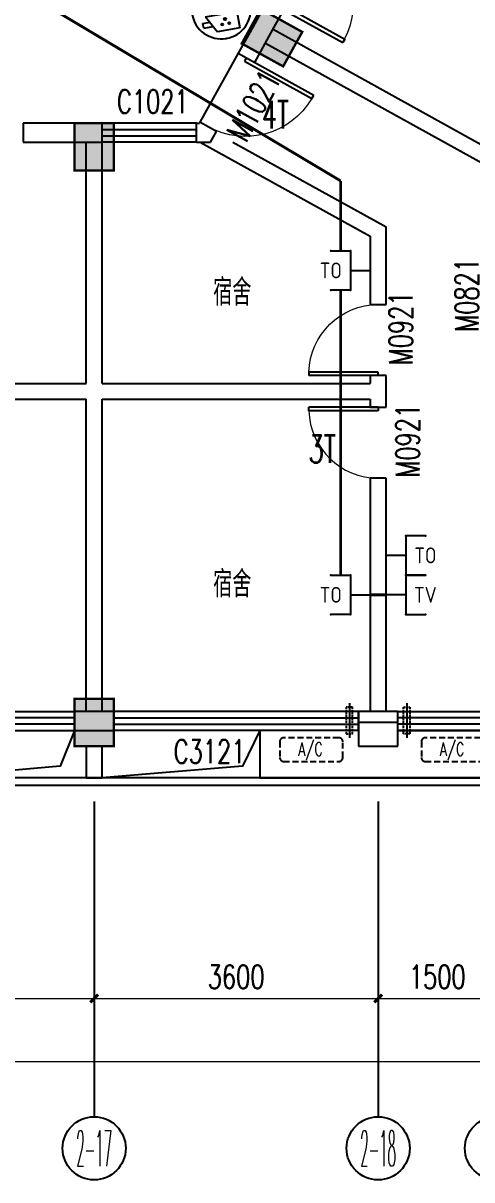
# Model space of a CAD drawing. Extents: x -9422388 to 15610651, y -1992469 to 953794.
# Drawn here: x -2629259 to -2623571, y -370534 to -355864 of the extents above; entities that cross this region are included whole.
import ezdxf
from ezdxf.enums import TextEntityAlignment as Align

# ---------------------------------------------------------------- set-up
doc = ezdxf.new("R2010")
doc.units = 0
doc.header["$LTSCALE"] = 1000
for name, pattern in [('( Hidden )', [0.375, 0.25, -0.125]), ('ACAD_ISO04W100', [30, 24, -3, 0, -3]), ('DASH', [0.35, 0.25, -0.1])]:
    doc.linetypes.add(name, pattern=pattern)
for name, color, linetype in [('A-ELEV-LIN-0.3', 30, 'Continuous'), ('A-ELEV-LIN-0.4', 40, 'Continuous'), ('A-FLOR-HVAC', 4, 'Continuous'), ('A-FLOR-OTHER2-ON', 83, 'Continuous'), ('A-SECT-DOOR', 141, 'Continuous'), ('AXIS', 3, 'Continuous'), ('AXIS_TEXT', 7, 'Continuous'), ('C-KZ', 2, 'Continuous'), ('C-Z-HATCH', 253, 'Continuous'), ('COLUMN', 9, 'Continuous'), ('EQUIP-安防', 3, 'Continuous'), ('EQUIP-通讯', 3, 'Continuous'), ('PUB_TEXT', 7, 'Continuous'), ('TEL_TEXT', 7, 'Continuous'), ('WALL', 9, 'Continuous'), ('WINDOW', 4, 'Continuous'), ('WINDOW_TEXT', 7, 'Continuous'), ('WIRE-通讯', 4, 'Continuous')]:
    doc.layers.add(name, color=color, linetype=linetype)
doc.layers.add('建筑底图', color=8, linetype='Continuous', lineweight=5)
doc.styles.add('_TCH_AXIS', font='COMPLEX', dxfattribs={"bigfont": 'GBCBIG'})
doc.styles.add('_TCH_DIM', font='SIMPLEX', dxfattribs={"bigfont": 'GBCBIG'})
doc.styles.add('_TCH_DIM_T3', font='SIMPLEX', dxfattribs={"width": 0.705882, "bigfont": 'GBCBIG'})
doc.styles.add('_TCH_WINDOW', font='SIMPLEX', dxfattribs={"height": 3.5, "bigfont": 'GBCBIG'})
doc.styles.add('_TEL_ATTDEF', font='GBENOR', dxfattribs={"width": 0.8, "height": 3, "bigfont": 'GBCBIG'})
doc.styles.add('_TEL_DIM', font='SIMPLEX', dxfattribs={"width": 0.8, "height": 3.5, "bigfont": 'HZTXT'})
doc.styles.add('COMPLEX', font='COMPLEX')
doc.dimstyles.new('_TCH_ARCH&&100', dxfattribs={"dimtxt": 297.5, "dimasz": 100, "dimexe": 250, "dimexo": 300, "dimgap": 126.25, "dimtad": 1, "dimdec": 0, "dimzin": 0, "dimdsep": 46, "dimtxsty": '_TCH_DIM_T3', "dimblk": 'ARCHTICK', "dimcen": 0.09, "dimclrt": 7, "dimazin": 2, "dimtfac": 1, "dimtdec": 0, "dimtix": 1, "dimtmove": 2, "dimatfit": 3, "dimfxl": 0, "dimtolj": 1, "dimtzin": 0, "dimarcsym": 0})

# ---------------------------------------------------------------- blocks, each defined once
blk = doc.blocks.new('KTWJ1')
at = {"layer": 'A-FLOR-HVAC', "color": 0, "linetype": '( Hidden )', "ltscale": 0.3}
blk.add_lwpolyline([(152982, -14209, 0.414214), (153032, -14259), (153732, -14259, 0.414214), (153782, -14209), (153782, -14009, 0.414214), (153732, -13959), (153032, -13959, 0.414214), (152982, -14009)], format="xyb", close=True, dxfattribs=at)
at = {"layer": 'A-FLOR-HVAC', "color": 0, "style": '_TCH_WINDOW', "width": 0.705882}
blk.add_text('A/C', height=170, dxfattribs=at).set_placement((153214, -14188))
blk = doc.blocks.new('KTB')
at = {"layer": 'A-SECT-DOOR', "color": 0}
blk.add_lwpolyline([(1063019, -403775), (1061769, -403775), (1061769, -404375), (1064769, -404375), (1064769, -403775), (1063519, -403775)], dxfattribs=at)
at = {"layer": 'A-FLOR-HVAC', "color": 8}
for p in [(909040, -389909), (910835, -389909)]:
    blk.add_blockref('KTWJ1', p, dxfattribs=at)
blk = doc.blocks.new('宿舍楼柱网1')
at = {"layer": 'C-Z-HATCH'}
h = blk.add_hatch(color=0, dxfattribs=at)
h.dxf.hatch_style = 1
h.paths.add_polyline_path([(648829, 146138), (649071, 146576), (649596, 146285), (649354, 145848)])
h = blk.add_hatch(color=0, dxfattribs=at)
h.dxf.hatch_style = 1
h.paths.add_polyline_path([(646708, 145126), (647208, 145126), (647208, 144526), (646708, 144526)])
h = blk.add_hatch(color=0, dxfattribs=at)
h.dxf.hatch_style = 1
h.paths.add_polyline_path([(646708, 137826), (647208, 137826), (647208, 137226), (646708, 137226)])
at = {"layer": 'C-KZ', "color": 0, "const_width": 30}
blk.add_lwpolyline([(648829, 146138), (649071, 146576), (649596, 146285), (649354, 145848), (648829, 146138)], dxfattribs=at)
for points in [[(646708, 145126), (647208, 145126), (647208, 144526), (646708, 144526)], [(646708, 137826), (647208, 137826), (647208, 137226), (646708, 137226)]]:
    blk.add_lwpolyline(points, close=True, dxfattribs=at)
blk = doc.blocks.new('A$C0CF77FE4')
at = {"layer": 'A-FLOR-OTHER2-ON', "color": 0, "linetype": 'ACAD_ISO04W100', "ltscale": 5}
blk.add_line((40, 440), (40, 0), dxfattribs=at)
at = {"layer": 'A-FLOR-OTHER2-ON', "color": 0, "linetype": 'DASH', "ltscale": 0.1}
blk.add_lwpolyline([(0, 390), (80, 390), (80, 50), (0, 50)], close=True, dxfattribs=at)
blk = doc.blocks.new('$DorLib2D$00000001')
at = {"color": 0}
for p, q in [((0.45, 0.975), (0.5, 0.975)), ((0.45, 0), (0.45, 0.975)), ((0.5, 0), (0.5, 0.975)), ((0.5, 0), (0.45, 0))]:
    blk.add_line(p, q, dxfattribs=at)
at = {"color": 0, "lineweight": 13}
blk.add_arc((0.475, 0), 0.975, 91.4693, 180, dxfattribs=at)
blk = doc.blocks.new('$TCHSYS$WIN2D')
at = {"color": 0}
for p, q in [((-0.5, 0.5), (0.5, 0.5)), ((-0.5, 0.5), (-0.5, -0.5)), ((0.5, 0.5), (0.5, -0.5)), ((0.5, 0.1667), (-0.5, 0.1667)), ((0.5, -0.1667), (-0.5, -0.1667)), ((-0.5, -0.5), (0.5, -0.5))]:
    blk.add_line(p, q, dxfattribs=at)
blk = doc.blocks.new('_ArchTick')
at = {"color": 0, "linetype": 'ByBlock', "const_width": 0.4}
blk.add_lwpolyline([(-0.5, -0.5), (0.5, 0.5)], dxfattribs=at)
blk = doc.blocks.new('*D625')
at = {"layer": 'AXIS', "color": 0, "lineweight": -2, "transparency": 16777216}
for p, q in [((1875330, -404975), (1875330, -408225)), ((1927730, -404975), (1927730, -408225)), ((1875330, -407975), (1927730, -407975))]:
    blk.add_line(p, q, dxfattribs=at)
at = {"layer": 'Defpoints', "color": 0, "transparency": 16777216}
for p in [(1875330, -404675), (1927730, -404675), (1927730, -407975)]:
    blk.add_point(p, dxfattribs=at)
at = {"layer": 'AXIS', "color": 0, "lineweight": -2, "transparency": 16777216, "xscale": 100, "yscale": 100, "zscale": 100, "rotation": 180}
blk.add_blockref('_ArchTick', (1875330, -407975), dxfattribs=at)
at = {"layer": 'AXIS', "color": 0, "lineweight": -2, "transparency": 16777216, "xscale": 100, "yscale": 100, "zscale": 100}
blk.add_blockref('_ArchTick', (1927730, -407975), dxfattribs=at)
at = {"layer": 'AXIS', "color": 7, "transparency": 16777216, "insert": (1901530, -407700), "char_height": 297.5, "attachment_point": 5, "style": '_TCH_DIM_T3'}
blk.add_mtext('\\A1;52400', dxfattribs=at)
blk = doc.blocks.new('*D670')
at = {"layer": 'AXIS', "color": 0, "lineweight": -2, "transparency": 16777216}
for p, q in [((1916030, -404975), (1916030, -407425)), ((1919630, -404975), (1919630, -407425)), ((1916030, -407175), (1919630, -407175))]:
    blk.add_line(p, q, dxfattribs=at)
at = {"layer": 'Defpoints', "color": 0, "transparency": 16777216}
for p in [(1916030, -404675), (1919630, -404675), (1919630, -407175)]:
    blk.add_point(p, dxfattribs=at)
at = {"layer": 'AXIS', "color": 0, "lineweight": -2, "transparency": 16777216, "xscale": 100, "yscale": 100, "zscale": 100, "rotation": 180}
blk.add_blockref('_ArchTick', (1916030, -407175), dxfattribs=at)
at = {"layer": 'AXIS', "color": 0, "lineweight": -2, "transparency": 16777216, "xscale": 100, "yscale": 100, "zscale": 100}
blk.add_blockref('_ArchTick', (1919630, -407175), dxfattribs=at)
at = {"layer": 'AXIS', "color": 7, "transparency": 16777216, "insert": (1917830, -406900), "char_height": 297.5, "attachment_point": 5, "style": '_TCH_DIM_T3'}
blk.add_mtext('\\A1;3600', dxfattribs=at)
blk = doc.blocks.new('*D671')
at = {"layer": 'AXIS', "color": 0, "lineweight": -2, "transparency": 16777216}
for p, q in [((1919630, -404975), (1919630, -407425)), ((1923230, -404975), (1923230, -407425)), ((1919630, -407175), (1923230, -407175))]:
    blk.add_line(p, q, dxfattribs=at)
at = {"layer": 'Defpoints', "color": 0, "transparency": 16777216}
for p in [(1919630, -404675), (1923230, -404675), (1923230, -407175)]:
    blk.add_point(p, dxfattribs=at)
at = {"layer": 'AXIS', "color": 0, "lineweight": -2, "transparency": 16777216, "xscale": 100, "yscale": 100, "zscale": 100, "rotation": 180}
blk.add_blockref('_ArchTick', (1919630, -407175), dxfattribs=at)
at = {"layer": 'AXIS', "color": 0, "lineweight": -2, "transparency": 16777216, "xscale": 100, "yscale": 100, "zscale": 100}
blk.add_blockref('_ArchTick', (1923230, -407175), dxfattribs=at)
at = {"layer": 'AXIS', "color": 7, "transparency": 16777216, "insert": (1921430, -406900), "char_height": 297.5, "attachment_point": 5, "style": '_TCH_DIM_T3'}
blk.add_mtext('\\A1;3600', dxfattribs=at)
blk = doc.blocks.new('*D672')
at = {"layer": 'AXIS', "color": 0, "lineweight": -2, "transparency": 16777216}
for p, q in [((1923230, -404975), (1923230, -407425)), ((1924730, -404975), (1924730, -407425)), ((1923230, -407175), (1924730, -407175))]:
    blk.add_line(p, q, dxfattribs=at)
at = {"layer": 'Defpoints', "color": 0, "transparency": 16777216}
for p in [(1923230, -404675), (1924730, -404675), (1924730, -407175)]:
    blk.add_point(p, dxfattribs=at)
at = {"layer": 'AXIS', "color": 0, "lineweight": -2, "transparency": 16777216, "xscale": 100, "yscale": 100, "zscale": 100, "rotation": 180}
blk.add_blockref('_ArchTick', (1923230, -407175), dxfattribs=at)
at = {"layer": 'AXIS', "color": 0, "lineweight": -2, "transparency": 16777216, "xscale": 100, "yscale": 100, "zscale": 100}
blk.add_blockref('_ArchTick', (1924730, -407175), dxfattribs=at)
at = {"layer": 'AXIS', "color": 7, "transparency": 16777216, "insert": (1923980, -406900), "char_height": 297.5, "attachment_point": 5, "style": '_TCH_DIM_T3'}
blk.add_mtext('\\A1;1500', dxfattribs=at)
blk = doc.blocks.new('_AXISO')
at = {"color": 0}
blk.add_circle((0, 0), 0.5, dxfattribs=at)
at = {"layer": 'AXIS_TEXT', "color": 0, "style": 'COMPLEX', "width": 1.041667}
blk.add_attdef('A', text='', height=0.56, dxfattribs=at).set_placement((-0.25, -0.28), (0.25, -0.28), align=Align.FIT)
blk = doc.blocks.new('$equip$00002353')
for p, q in [((0.75, 0), (-0.75, 0)), ((-0.517, -0.393), (-0.517, -0.273)), ((-0.517, -0.273), (-0.341, -0.273)), ((-0.427, -0.123), (0.383, -0.123)), ((-0.427, -0.123), (-0.187, -0.543)), ((0.383, -0.123), (0.383, -0.543)), ((-0.517, -0.393), (-0.273, -0.393)), ((0.383, -0.543), (-0.187, -0.543))]:
    blk.add_line(p, q)
at = {"const_width": 0.04}
for points in [[(-0.75, 0), (-0.779, 0)], [(0.75, 0), (0.779, 0)]]:
    blk.add_lwpolyline(points, dxfattribs=at)
blk.add_lwpolyline([(0.75, 0, -1), (-0.75, 0), (0.75, 0), (0.75, 0, -1), (-0.75, 0, -1.517539)], format="xyb", dxfattribs=at)
for centre, radius in [((0.052, -0.26), 0.03), ((-0.038, -0.38), 0.024), ((0.142, -0.38), 0.024)]:
    blk.add_circle(centre, radius)
blk.add_arc((0, 0), 0.75, 180, 0)
for p in [(-0.75, 0), (0, 0), (0.75, 0), (0, -0.75)]:
    blk.add_point(p)
for points in [[(0.026, -0.245), (0.078, -0.245), (0.022, -0.26), (0.082, -0.26)], [(0.026, -0.275), (0.078, -0.275), (0.022, -0.26), (0.082, -0.26)], [(0.037, -0.234), (0.067, -0.234), (0.026, -0.245), (0.078, -0.245)], [(0.037, -0.286), (0.067, -0.286), (0.026, -0.275), (0.078, -0.275)], [(0.052, -0.23), (0.052, -0.23), (0.037, -0.234), (0.067, -0.234)], [(0.052, -0.29), (0.052, -0.29), (0.037, -0.286), (0.067, -0.286)], [(-0.059, -0.368), (-0.017, -0.368), (-0.062, -0.38), (-0.014, -0.38)], [(-0.059, -0.392), (-0.017, -0.392), (-0.062, -0.38), (-0.014, -0.38)], [(-0.05, -0.359), (-0.026, -0.359), (-0.059, -0.368), (-0.017, -0.368)], [(-0.05, -0.401), (-0.026, -0.401), (-0.059, -0.392), (-0.017, -0.392)], [(-0.038, -0.356), (-0.038, -0.356), (-0.05, -0.359), (-0.026, -0.359)], [(-0.038, -0.404), (-0.038, -0.404), (-0.05, -0.401), (-0.026, -0.401)], [(0.121, -0.368), (0.163, -0.368), (0.118, -0.38), (0.166, -0.38)], [(0.121, -0.392), (0.163, -0.392), (0.118, -0.38), (0.166, -0.38)], [(0.13, -0.359), (0.154, -0.359), (0.121, -0.368), (0.163, -0.368)], [(0.13, -0.401), (0.154, -0.401), (0.121, -0.392), (0.163, -0.392)], [(0.142, -0.356), (0.142, -0.356), (0.13, -0.359), (0.154, -0.359)], [(0.142, -0.404), (0.142, -0.404), (0.13, -0.401), (0.154, -0.401)]]:
    blk.add_solid(points)
at = {"color": 7, "style": '_TEL_DIM', "flags": 1}
blk.add_attdef('A', text='', height=0.00002, dxfattribs=at).set_placement((0, 0), align=Align.MIDDLE_CENTER)
blk = doc.blocks.new('$equip$00001847')
for p, q in [((-0.5, 0.499), (-0.5, 0.999)), ((0.5, 0.999), (0.5, 0.499)), ((0.5, 0.499), (-0.5, 0.499)), ((0, 0.5), (0, 0))]:
    blk.add_line(p, q)
for p in [(-0.5, 0.999), (0.5, 0.999), (-0.5, 0.499), (0.5, 0.499), (0, 0)]:
    blk.add_point(p)
at = {"color": 7, "style": '_TEL_DIM'}
blk.add_attdef('$TEXT$', text='', height=0.4, dxfattribs=at).set_placement((0, 0.999), align=Align.MIDDLE_CENTER)
at = {"color": 7, "style": '_TEL_DIM', "flags": 1}
blk.add_attdef('A', text='', height=0.00002, dxfattribs=at).set_placement((0, 0), align=Align.MIDDLE_CENTER)
blk = doc.blocks.new('$equip$00001802')
for p, q in [((-0.5, 0.499), (-0.5, 0.999)), ((0.5, 0.999), (0.5, 0.499)), ((0.5, 0.499), (-0.5, 0.499)), ((0, 0.5), (0, 0))]:
    blk.add_line(p, q)
for p in [(-0.5, 0.999), (0.5, 0.999), (-0.5, 0.499), (0.5, 0.499), (0, 0)]:
    blk.add_point(p)
at = {"color": 7, "style": '_TEL_DIM'}
blk.add_attdef('$TEXT$', text='', height=0.4, dxfattribs=at).set_placement((0, 0.999), align=Align.MIDDLE_CENTER)
at = {"color": 7, "style": '_TEL_DIM', "flags": 1}
blk.add_attdef('A', text='', height=0.00002, dxfattribs=at).set_placement((0, 0), align=Align.MIDDLE_CENTER)
blk = doc.blocks.new('4444')
at = {"layer": 'A-ELEV-LIN-0.3', "color": 8}
for points in [[(1910300.1, -378228), (1910300.1, -378228, -0.4142136), (1910521.4, -377263.1), (1917469.5, -372908.3, -0.4142136), (1919537.1, -373382.6), (1932807.3, -394555, -0.2728148), (1932848.7, -396077.9), (1928630, -403701.1, -0.2728148), (1927317.5, -404474.7), (1876130.2, -404474.7, -0.4142134), (1874530.2, -402874.7), (1874530.2, -394774.7, -0.4142137), (1875230.2, -394074.7), (1875230.2, -394074.7)], [(1910384.8, -378174.9), (1910384.8, -378174.9, -0.4142136), (1910574.5, -377347.8), (1917522.6, -372993, -0.4142136), (1919452.3, -373435.7), (1932722.6, -394608.1, -0.2728148), (1932761.2, -396029.5), (1928542.5, -403652.6, -0.2728148), (1927317.5, -404374.7), (1904330.2, -404374.7)]]:
    blk.add_lwpolyline(points, format="xyb", dxfattribs=at)
blk.add_lwpolyline([(1919530.2, -404374.7), (1919730.2, -404374.7), (1919730.2, -403974.7), (1919530.2, -403974.7)], close=True, dxfattribs=at)
at = {"layer": 'A-ELEV-LIN-0.4', "color": 8}
for points in [[(1919380.2, -403774.7), (1919199, -404229.5), (1917530.2, -404374.7)], [(1921730.2, -403774.7), (1921512.7, -404229.5), (1919730.2, -404374.7)]]:
    blk.add_lwpolyline(points, dxfattribs=at)
at = {"layer": 'AXIS', "color": 8}
for p, q in [((1919630.2, -404674.7), (1919630.2, -408674.7)), ((1923230.2, -404674.7), (1923230.2, -408674.7))]:
    blk.add_line(p, q, dxfattribs=at)
blk.add_circle((1924730.2, -409074.7), 400, dxfattribs=at)
at = {"layer": 'COLUMN', "color": 8}
for p, q in [((1923480.2, -403674.7), (1922980.2, -403674.7)), ((1922980.2, -403674.7), (1922980.2, -403974.7)), ((1923480.2, -403974.7), (1923480.2, -403674.7)), ((1922980.2, -403974.7), (1923480.2, -403974.7))]:
    blk.add_line(p, q, dxfattribs=at)
at = {"layer": 'WALL', "color": 8}
for p, q in [((1921823.9, -394521.2), (1921639.9, -394853.6)), ((1921849.9, -394969.9), (1922033.9, -394637.4)), ((1921639.9, -394853.6), (1921455.9, -395186.1)), ((1921898.3, -394882.4), (1924727.1, -396447.9)), ((1921665.9, -395302.3), (1921849.9, -394969.9)), ((1921801.5, -395057.4), (1924630.2, -396622.8)), ((1921455.9, -395186.1), (1921665.9, -395302.3)), ((1919630.2, -396074.7), (1918730.2, -396074.7)), ((1918730.2, -396074.7), (1918730.2, -396314.7)), ((1919730.2, -396074.7), (1919630.2, -396074.7)), ((1919730.2, -396314.7), (1919730.2, -396074.7)), ((1920929.2, -396314.7), (1920929.2, -396074.7)), ((1920929.2, -396074.7), (1920964.1, -396074.7)), ((1920971.7, -396061.1), (1920964.1, -396074.7)), ((1921181.7, -396177.3), (1920971.7, -396061.1)), ((1921105.6, -396314.7), (1921181.7, -396177.3)), ((1918730.2, -396314.7), (1919630.2, -396314.7)), ((1919530.2, -399374.7), (1919530.2, -396314.7)), ((1919630.2, -396314.7), (1919730.2, -396314.7)), ((1919730.2, -399374.7), (1919730.2, -396314.7)), ((1920929.2, -396314.7), (1921105.6, -396314.7)), ((1920975.7, -396314.7), (1923130.2, -397507.1)), ((1921388.7, -396314.7), (1923330.2, -397389.2)), ((1923330.2, -398374.7), (1923330.2, -397389.2)), ((1923130.2, -397507.1), (1923130.2, -398374.7)), ((1923130.2, -398374.7), (1923330.2, -398374.7)), ((1923330.2, -399274.7), (1923130.2, -399274.7)), ((1923130.2, -399274.7), (1923130.2, -399374.7)), ((1923330.2, -399474.7), (1923330.2, -399274.7)), ((1916130.2, -399374.7), (1919530.2, -399374.7)), ((1919730.2, -399374.7), (1923130.2, -399374.7)), ((1916130.2, -399574.7), (1919530.2, -399574.7)), ((1919530.2, -403534.7), (1919530.2, -399574.7)), ((1919730.2, -403534.7), (1919730.2, -399574.7)), ((1919730.2, -399574.7), (1923130.2, -399574.7)), ((1923130.2, -399574.7), (1923130.2, -399674.7)), ((1923330.2, -399674.7), (1923330.2, -399474.7)), ((1923130.2, -399674.7), (1923330.2, -399674.7)), ((1923330.2, -400574.7), (1923130.2, -400574.7)), ((1923130.2, -400574.7), (1923130.2, -403534.7)), ((1923330.2, -403534.7), (1923330.2, -400574.7)), ((1919630.2, -403534.7), (1919380.2, -403534.7)), ((1919380.2, -403534.7), (1919380.2, -403774.7)), ((1919880.2, -403534.7), (1919630.2, -403534.7)), ((1919880.2, -403774.7), (1919880.2, -403534.7)), ((1923230.2, -403534.7), (1922980.2, -403534.7)), ((1922980.2, -403534.7), (1922980.2, -403674.7)), ((1923480.2, -403534.7), (1923230.2, -403534.7)), ((1923480.2, -403674.7), (1923480.2, -403534.7)), ((1919380.2, -403774.7), (1919630.2, -403774.7)), ((1919630.2, -403774.7), (1919880.2, -403774.7))]:
    blk.add_line(p, q, dxfattribs=at)
at = {"layer": 'WINDOW', "color": 8}
blk.add_line((1921455.9, -395186.1), (1920971.7, -396061.1), dxfattribs=at)
at = {"color": 8}
blk.add_blockref('宿舍楼柱网1', (1272672.3, -541201.1), dxfattribs=at)
at = {"layer": 'A-FLOR-OTHER2-ON', "color": 8, "linetype": 'DASH', "xscale": -1}
blk.add_blockref('A$C0CF77FE4', (1922906.3, -403867.7), dxfattribs=at)
at = {"layer": 'A-FLOR-OTHER2-ON', "color": 8, "linetype": 'DASH'}
blk.add_blockref('A$C0CF77FE4', (1923554, -403867.7), dxfattribs=at)
at = {"layer": 'A-SECT-DOOR', "color": 8}
blk.add_blockref('KTB', (859961, 0), dxfattribs=at)
at = {"layer": 'AXIS', "color": 8}
ref = blk.add_blockref('_AXISO', (1919630.2, -409074.7), dxfattribs=dict(at, xscale=800, yscale=800, zscale=800))
ref.add_attrib('A', '2-17', dxfattribs={"layer": 'AXIS_TEXT', "color": 8, "height": 452.55, "style": '_TCH_AXIS', "width": 0.28}).set_placement((1919403.9, -409301), (1919856.5, -409301), align=Align.FIT)
ref = blk.add_blockref('_AXISO', (1923230.2, -409074.7), dxfattribs=dict(at, xscale=800, yscale=800, zscale=800))
ref.add_attrib('A', '2-18', dxfattribs={"layer": 'AXIS_TEXT', "color": 8, "height": 452.55, "style": '_TCH_AXIS', "width": 0.28}).set_placement((1923003.9, -409301), (1923456.5, -409301), align=Align.FIT)
at = {"layer": 'WINDOW', "color": 8}
ref = blk.add_blockref('$DorLib2D$00000001', (1922171, -394141.8), dxfattribs=dict(at, xscale=1000, yscale=1000, zscale=1000, rotation=241.0390968111822))
ref.add_attrib('A', 'M1021', (1922416.3, -394683.2), dxfattribs={"layer": 'WINDOW_TEXT', "color": 8, "height": 297.5, "rotation": 61.0391, "style": '_TCH_WINDOW', "width": 0.705882})
ref = blk.add_blockref('$DorLib2D$00000001', (1921318.8, -395681.7), dxfattribs=dict(at, xscale=-1000, yscale=1000, zscale=-1000, rotation=241.0391488381086))
ref.add_attrib('A', 'M1021', (1921556.7, -396331.4), dxfattribs={"layer": 'WINDOW_TEXT', "color": 8, "height": 297.5, "rotation": 61.03915, "style": '_TCH_WINDOW', "width": 0.705882})
ref = blk.add_blockref('$TCHSYS$WIN2D', (1920329.7, -396194.7), dxfattribs=dict(at, xscale=-1199.044301376445, yscale=-240, zscale=-1199.044301376445, rotation=359.9999999999897))
ref.add_attrib('A', 'C1021', (1919919.7, -395948.5), dxfattribs={"layer": 'WINDOW_TEXT', "color": 8, "height": 297.5, "style": '_TCH_WINDOW', "width": 0.705882})
ref = blk.add_blockref('$DorLib2D$00000001', (1924730.2, -398274.7), dxfattribs=dict(at, xscale=800, yscale=800, zscale=800, rotation=270.0000000000057))
ref.add_attrib('A', 'M0821', (1924504, -398719.7), dxfattribs={"layer": 'WINDOW_TEXT', "color": 8, "height": 297.5, "rotation": 90, "style": '_TCH_WINDOW', "width": 0.705882})
ref = blk.add_blockref('$DorLib2D$00000001', (1923230.2, -398824.7), dxfattribs=dict(at, xscale=-900, yscale=900, zscale=-900, rotation=89.99999999999012))
ref.add_attrib('A', 'M0921', (1923666.9, -399144), dxfattribs={"layer": 'WINDOW_TEXT', "color": 8, "height": 297.5, "rotation": 90, "style": '_TCH_WINDOW', "width": 0.705882})
ref = blk.add_blockref('$DorLib2D$00000001', (1923230.2, -400124.7), dxfattribs=dict(at, xscale=900, yscale=900, zscale=900, rotation=89.99999999999206))
ref.add_attrib('A', 'M0921', (1923753.9, -400569.7), dxfattribs={"layer": 'WINDOW_TEXT', "color": 8, "height": 297.5, "rotation": 90, "style": '_TCH_WINDOW', "width": 0.705882})
ref = blk.add_blockref('$TCHSYS$WIN2D', (1917830.2, -403654.7), dxfattribs=dict(at, xscale=3100, yscale=-240, zscale=3100, rotation=359.9999999999926))
ref.add_attrib('A', 'C3121', (1917754.6, -404200.1), dxfattribs={"layer": 'WINDOW_TEXT', "color": 8, "height": 297.5, "style": '_TCH_WINDOW', "width": 0.705882})
ref = blk.add_blockref('$TCHSYS$WIN2D', (1921430.2, -403654.7), dxfattribs=dict(at, xscale=-3100, yscale=-240, zscale=-3100, rotation=359.9999999999907))
ref.add_attrib('A', 'C3121', (1920638.8, -404191.5), dxfattribs={"layer": 'WINDOW_TEXT', "color": 8, "height": 297.5, "style": '_TCH_WINDOW', "width": 0.705882})
ref = blk.add_blockref('$TCHSYS$WIN2D', (1925105.2, -403654.7), dxfattribs=dict(at, xscale=3250, yscale=-240, zscale=3250, rotation=359.9999999999923))
ref.add_attrib('A', 'C3321', (1924826.6, -404186.8), dxfattribs={"layer": 'WINDOW_TEXT', "color": 8, "height": 297.5, "style": '_TCH_WINDOW', "width": 0.705882})
at = {"layer": 'PUB_TEXT', "color": 8, "style": '_TCH_DIM'}
for p in [(1921138.1, -398386.9), (1921138.1, -402088.1)]:
    blk.add_text('宿舍', height=337.59, dxfattribs=at).set_placement(p)
at = {"layer": 'AXIS', "color": 8}
for p1, p2, distance, picture, middle in [((1875330.2, -404674.7), (1927730.2, -404674.7), -3300, '*D625', (1901530.2, -407699.7)), ((1916030.2, -404674.7), (1919630.2, -404674.7), -2500, '*D670', (1917830.2, -406899.7)), ((1919630.2, -404674.7), (1923230.2, -404674.7), -2500, '*D671', (1921430.2, -406899.7)), ((1923230.2, -404674.7), (1924730.2, -404674.7), -2500, '*D672', (1923980.2, -406899.7))]:
    dim = blk.add_aligned_dim(p1=p1, p2=p2, distance=distance, dimstyle='_TCH_ARCH&&100', dxfattribs=at)
    dim.commit()
    dim.dimension.update_dxf_attribs({"geometry": picture, "text_midpoint": middle})

msp = doc.modelspace()

# ---------------------------------------------------------------- linework, layer by layer
at = {"layer": 'WIRE-通讯', "linetype": 'Continuous', "const_width": 35}
for points in [[(-2628934.17447, -355656.223), (-2625233.24066, -357865.0173)], [(-2625233.24066, -358750.33957), (-2625233.24066, -357865.0173)], [(-2625233.24066, -362864.165), (-2625233.24066, -359250.33957)], [(-2624858.74016, -363114.165), (-2624658.74016, -363114.165)]]:
    msp.add_lwpolyline(points, dxfattribs=at)

# ---------------------------------------------------------------- block references
at = {"layer": 'EQUIP-安防', "xscale": 499.9999999999999, "yscale": 499.9999999999999, "zscale": 499.9999999999999, "rotation": 9.49189274306737}
msp.add_blockref('$equip$00002353', (-2626746.89315, -355689.29536), dxfattribs=at)
at = {"layer": 'EQUIP-通讯'}
ref = msp.add_blockref('$equip$00001847', (-2624858.74016, -359000.33957), dxfattribs=dict(at, xscale=500, yscale=500, zscale=500, rotation=90.00000000000001))
ref.add_attrib('$TEXT$', 'TO', dxfattribs={"layer": '0', "color": 7, "height": 200, "style": '_TEL_ATTDEF'}).set_placement((-2625358.24066, -359000.33957), align=Align.MIDDLE_CENTER)
ref = msp.add_blockref('$equip$00001847', (-2624658.74016, -362614.165), dxfattribs=dict(at, xscale=-500, yscale=500, zscale=500, rotation=270))
ref.add_attrib('$TEXT$', 'TO', dxfattribs={"layer": '0', "color": 7, "height": 200, "style": '_TEL_ATTDEF'}).set_placement((-2624159.23966, -362614.165), align=Align.MIDDLE_CENTER)
ref = msp.add_blockref('$equip$00001847', (-2624858.74016, -363114.165), dxfattribs=dict(at, xscale=500, yscale=500, zscale=500, rotation=90.00000000000001))
ref.add_attrib('$TEXT$', 'TO', dxfattribs={"layer": '0', "color": 7, "height": 200, "style": '_TEL_ATTDEF'}).set_placement((-2625358.24066, -363114.165), align=Align.MIDDLE_CENTER)
ref = msp.add_blockref('$equip$00001802', (-2624658.74016, -363114.165), dxfattribs=dict(at, xscale=-500, yscale=500, zscale=500, rotation=270))
ref.add_attrib('$TEXT$', 'TV', dxfattribs={"layer": '0', "color": 7, "height": 200, "style": '_TEL_ATTDEF'}).set_placement((-2624159.23966, -363114.165), align=Align.MIDDLE_CENTER)
at = {"layer": '建筑底图', "color": 8}
msp.add_blockref('4444', (-4547988.93389, 38940.58199), dxfattribs=at)

# ---------------------------------------------------------------- texts
at = {"layer": 'TEL_TEXT', "style": '_TEL_DIM', "width": 0.64}
for s, p in [('4T', (-2626233.72278, -357200.12427)), ('3T', (-2625640.18515, -361440.25338))]:
    msp.add_text(s, height=350, dxfattribs=at).set_placement(p)

doc.saveas('drawing.dxf')
